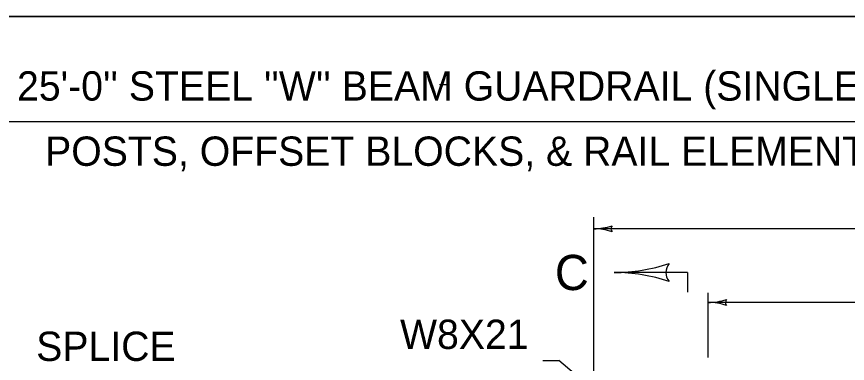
# Model space of a CAD drawing. Extents: x 1007 to 1035.5, y 1000.5 to 1021.5.
# Drawn here: x 1010.35 to 1016.02, y 1019.13 to 1021.5 of the extents above; entities that cross this region are included whole.
import ezdxf

# ---------------------------------------------------------------- set-up
doc = ezdxf.new("R2010")
doc.units = 0
for name, color, linetype in [('Level 10', 7, 'Continuous'), ('Level 11', 7, 'Continuous'), ('Level 2', 7, 'Continuous')]:
    doc.layers.add(name, color=color, linetype=linetype)

msp = doc.modelspace()

# ---------------------------------------------------------------- linework, layer by layer
at = {"layer": 'Level 10'}
msp.add_line((1007, 1021.5), (1035.5, 1021.5), dxfattribs=at)
msp.add_line((1007, 1021.5), (1035.5, 1021.5), dxfattribs=at)
msp.add_lwpolyline([(1007, 1000.5), (1035.5, 1000.5), (1035.5, 1021.5), (1007, 1021.5)], close=True, dxfattribs=at)
at = {"layer": 'Level 11'}
msp.add_lwpolyline([(1007, 1021.5), (1035.5, 1021.5), (1035.5, 1000.5), (1007, 1000.5)], close=True, dxfattribs=at)
at = {"layer": 'Level 2'}
for p, q in [((1013.2355, 1021.0367), (1013.3045, 1021.0367)), ((1013.2355, 1021.0367), (1013.3045, 1021.0367)), ((1022.101, 1020.7814), (1009.601, 1020.7814)), ((1014.2885, 1017.4533), (1014.2885, 1020.1319)), ((1016.4748, 1020.0528), (1014.2885, 1020.0528)), ((1014.9287, 1019.7543), (1014.4287, 1019.7543)), ((1014.9287, 1019.7543), (1014.9287, 1019.6198)), ((1015.0698, 1019.1743), (1015.0698, 1019.6157)), ((1016.6101, 1019.5498), (1015.0698, 1019.5498)), ((1013.9411, 1019.1539), (1014.0497, 1019.1539)), ((1015.851, 1017.6487), (1014.0497, 1019.1539))]:
    msp.add_line(p, q, dxfattribs=at)
for centre, radius, start, end in [((1014.2885, 1020.4437), 0.3909, 269.9878, 270), ((1014.2885, 1020.4437), 0.3909, 270, 288.6688), ((1014.2885, 1019.6618), 0.3909, 71.3472, 89.9939), ((1014.4372, 1020.0527), 0.0313, 138.7746, 220.8913), ((1014.4288, 1020.9262), 1.1719, 270, 288.6688), ((1014.8744, 1019.7542), 0.0937, 138.7746, 220.8913), ((1014.4288, 1020.9262), 1.1719, 269.9878, 270), ((1014.4288, 1018.5824), 1.1719, 71.3472, 89.9939), ((1015.0698, 1019.9404), 0.3906, 270, 288.6688), ((1015.2183, 1019.5498), 0.0312, 138.7746, 220.8913), ((1015.0698, 1019.9404), 0.3906, 269.9878, 270), ((1015.0698, 1019.1592), 0.3906, 71.3472, 89.9939)]:
    msp.add_arc(centre, radius, start, end, dxfattribs=at)

# ---------------------------------------------------------------- texts
for s, height, p in [("25'-0'' STEEL ''W'' BEAM GUARDRAIL (SINGLE FACE) 2 PLY WITH EXTRA", 0.2, (1010.3538, 1020.927)), ('POSTS, OFFSET BLOCKS, & RAIL ELEMENTS FOR DOUBLE STRENGTH', 0.2, (1010.5453, 1020.482)), ('C', 0.24, (1014.0236, 1019.6344)), ('W8X21', 0.2, (1012.9672, 1019.2327)), ('SPLICE', 0.2, (1010.4845, 1019.1509))]:
    msp.add_text(s, height=height, dxfattribs=at).set_placement(p)

doc.saveas('drawing.dxf')
